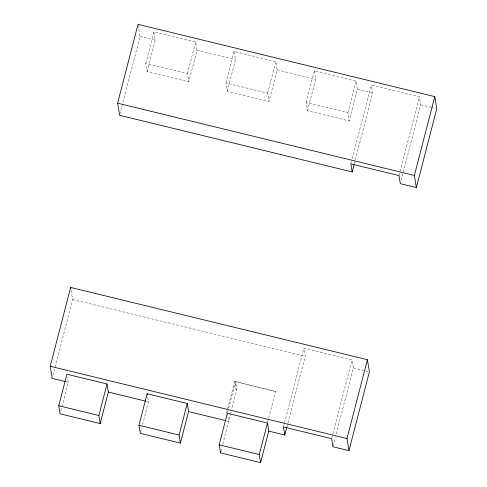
<?xml version="1.0" encoding="UTF-8"?>
<svg xmlns="http://www.w3.org/2000/svg" width="487" height="487" viewBox="0 0 487 487"><rect width="100%" height="100%" fill="white"/><g stroke="black" fill="none" stroke-linecap="round" stroke-linejoin="round"><path stroke-width="0.37" stroke-dasharray="2.44 1.83" d="M119.784 114.567L140.006 36.464L138.144 25.062M52.967 375.459L72.624 299.548L71.108 290.282M145.735 63.468L153.898 31.935L195.604 42.095L196.955 50.331L188.792 81.865L147.08 71.711L145.735 63.468L187.44 73.628L188.792 81.865M147.08 71.711L155.25 40.178L153.898 31.935M60.845 410.888L68.253 382.283L67.407 377.145M187.44 73.628L195.604 42.095M225.938 83.003L234.107 51.47L275.812 61.63L277.164 69.866L268.994 101.399L227.289 91.239L225.938 83.003L267.649 93.163L268.994 101.399M227.289 91.239L235.452 59.706L234.107 51.47M140.67 431.884L141.814 427.483M142.569 424.548L148.456 401.818L147.494 395.943M267.649 93.163L275.812 61.63M306.146 102.538L314.31 71.005L356.021 81.159L357.367 89.395L349.203 120.928L307.498 110.774L306.146 102.538L347.852 112.692L349.203 120.928M226.54 413.079L234.679 381.388L275.612 391.505L234.71 381.546M227.532 412.544L228.482 408.873M228.671 408.143L235.507 381.741L236.834 389.819L231.891 408.885M307.498 110.774L315.661 79.241L314.31 71.005M220.879 451.419L222.017 447.017M222.778 444.083L230.564 414.017M230.753 413.286L231.136 411.819M267.613 422.144L275.587 391.347M347.852 112.692L356.021 81.159M350.871 163.863L351.437 161.678M352.192 158.756L371.283 85.03L419.41 96.755L420.731 104.827L401.075 180.738M283.489 426.947L303.9 348.114L352.028 359.832L353.349 367.91L336.146 434.337M354.274 163.912L372.61 93.108L371.283 85.03M286.892 426.996L305.227 356.192L303.9 348.114M398.993 175.582L419.41 96.755M331.799 437.935L352.028 359.832M333.126 446.013L335.391 437.253M140.006 36.464L155.25 40.178M196.955 50.331L235.452 59.706M277.164 69.866L315.661 79.241M357.367 89.395L372.61 93.108M420.731 104.827L430.94 107.317M431.671 107.493L436.042 108.558M72.624 299.548L305.227 356.192M353.349 367.91L365.019 370.753M365.743 370.93L367.935 371.465M236.834 389.819L236.031 389.624L234.679 381.388M66.062 381.753L68.253 382.283M146.27 401.288L148.456 401.818M226.479 420.817L228.665 421.352L227.466 414.011"/><path stroke-width="0.73" d="M117.611 103.183L138.022 24.35L434.788 96.621L436.772 108.735L416.361 187.568L400.32 183.66L398.993 175.582L350.871 163.863L352.192 171.941L119.595 115.297L117.611 103.183L414.376 175.454L416.361 187.568M65.337 381.577L52.212 378.381L50.228 366.267L70.639 287.433L367.405 359.704L369.389 371.818L348.978 450.652L332.931 446.743L331.61 438.665L283.489 426.947L284.81 435.025L268.769 431.117L267.448 423.039L227.344 413.274L219.174 444.808L220.501 452.886L260.6 462.65L268.769 431.117M58.763 405.744L66.926 374.211L107.03 383.975L108.358 392.053L100.188 423.587L60.084 413.816L58.763 405.744L98.867 415.508L100.188 423.587M98.867 415.508L107.03 383.975M138.972 425.273L147.135 393.739L187.239 403.51L188.56 411.582L180.397 443.115L140.293 433.351L138.972 425.273L179.076 435.043L180.397 443.115M179.076 435.043L187.239 403.51M220.501 452.886L220.879 451.419M260.6 462.65L259.279 454.572L267.448 423.039M352.192 171.941L354.086 164.643M284.81 435.025L286.892 426.996M414.376 175.454L434.788 96.621M348.978 450.652L346.994 438.537L367.405 359.704M50.228 366.267L346.994 438.537M108.358 392.053L145.54 401.105M188.56 411.582L225.749 420.64M219.174 444.808L259.279 454.572M147.135 393.739L147.378 395.213M70.639 287.433L70.877 288.858"/></g></svg>
